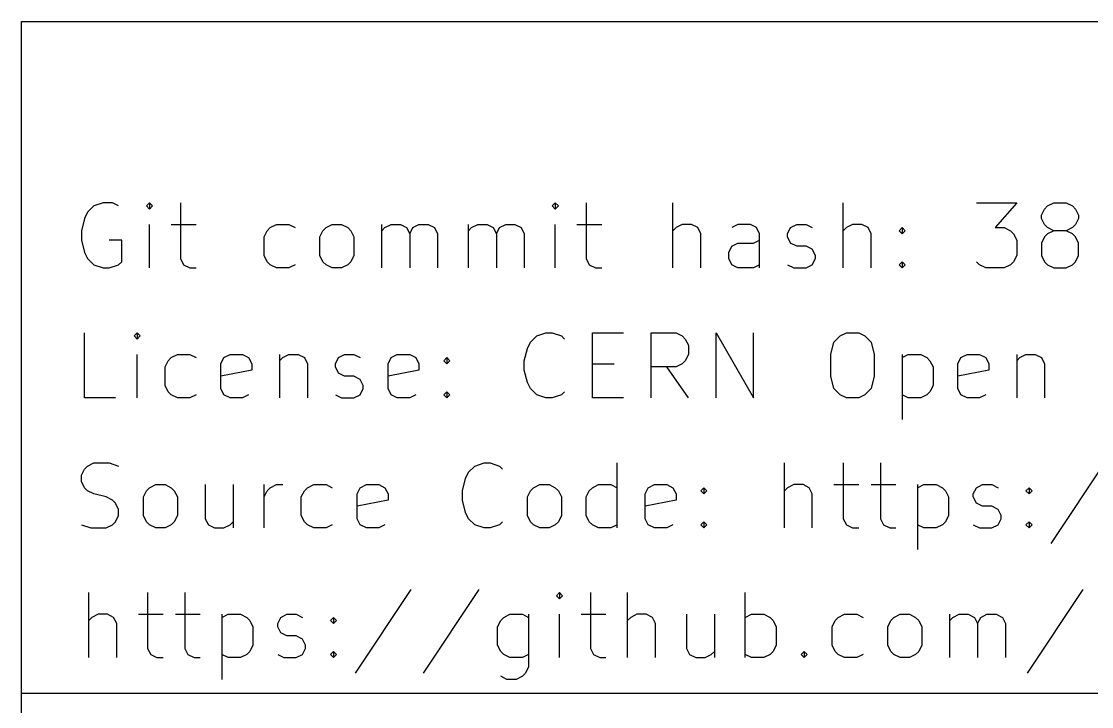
# Model space of a CAD drawing. Header units: millimetres. Extents: x 10 to 287, y -200 to -10.
# Drawn here: x 177 to 201.69, y -181.81 to -166.01 of the extents above; entities that cross this region are included whole.
import ezdxf

# ---------------------------------------------------------------- set-up
doc = ezdxf.new("R2010")
doc.units = ezdxf.units.MM
doc.layers.add('RED', color=14, linetype='CONTINUOUS')

msp = doc.modelspace()

# ---------------------------------------------------------------- linework, layer by layer
at = {"layer": 'RED', "linetype": 'CONTINUOUS'}
for p, q in [((177.0022, -166.0072), (285.0022, -166.0072)), ((177.0022, -198.0072), (177.0022, -166.0072)), ((178.6722, -170.2647), (178.5293, -170.4076)), ((178.8865, -170.1933), (178.6722, -170.2647)), ((179.1008, -170.1933), (178.8865, -170.1933)), ((179.2436, -170.2647), (179.1008, -170.1933)), ((179.9579, -170.1933), (179.8865, -170.2647)), ((179.8865, -170.2647), (179.9579, -170.3361)), ((180.0293, -170.2647), (179.9579, -170.1933)), ((179.9579, -170.1933), (179.9579, -170.3361)), ((179.9579, -170.3361), (180.0293, -170.2647)), ((180.6722, -170.1933), (180.6722, -171.479)), ((189.315, -170.1933), (189.2436, -170.2647)), ((189.2436, -170.2647), (189.315, -170.3361)), ((189.3864, -170.2647), (189.315, -170.1933)), ((189.315, -170.1933), (189.315, -170.3361)), ((189.315, -170.3361), (189.3864, -170.2647)), ((190.0293, -170.1933), (190.0293, -171.479)), ((192.0293, -171.6933), (192.0293, -170.1933)), ((195.9578, -171.6933), (195.9578, -170.1933)), ((199.0292, -170.1933), (199.9578, -170.1933)), ((199.9578, -170.1933), (199.4578, -170.7647)), ((200.6007, -170.3361), (200.6721, -170.2647)), ((200.6721, -170.2647), (200.815, -170.1933)), ((200.815, -170.1933), (201.1007, -170.1933)), ((201.1007, -170.1933), (201.2436, -170.2647)), ((201.2436, -170.2647), (201.315, -170.3361)), ((178.4579, -170.5504), (178.3865, -170.8361)), ((178.5293, -170.4076), (178.4579, -170.5504)), ((200.5293, -170.479), (200.6007, -170.3361)), ((200.5293, -170.5504), (200.5293, -170.479)), ((200.6007, -170.6933), (200.5293, -170.5504)), ((201.315, -170.3361), (201.3864, -170.479)), ((201.3864, -170.5504), (201.315, -170.6933)), ((201.3864, -170.479), (201.3864, -170.5504)), ((179.9579, -171.6933), (179.9579, -170.6933)), ((180.4579, -170.6933), (181.0293, -170.6933)), ((182.6722, -170.8361), (182.7436, -170.7647)), ((182.7436, -170.7647), (182.8865, -170.6933)), ((182.8865, -170.6933), (183.1722, -170.6933)), ((183.1722, -170.6933), (183.3151, -170.7647)), ((183.9579, -170.8361), (184.0293, -170.7647)), ((184.0293, -170.7647), (184.1722, -170.6933)), ((184.1722, -170.6933), (184.3865, -170.6933)), ((184.3865, -170.6933), (184.5293, -170.7647)), ((184.5293, -170.7647), (184.6008, -170.8361)), ((185.315, -171.6933), (185.315, -170.6933)), ((185.315, -170.8361), (185.3864, -170.7647)), ((185.3864, -170.7647), (185.5293, -170.6933)), ((185.5293, -170.6933), (185.7436, -170.6933)), ((185.7436, -170.6933), (185.8864, -170.7647)), ((185.8864, -170.7647), (185.9579, -170.9076)), ((185.9579, -170.9076), (186.0293, -170.7647)), ((186.0293, -170.7647), (186.1721, -170.6933)), ((186.1721, -170.6933), (186.3864, -170.6933)), ((186.3864, -170.6933), (186.5293, -170.7647)), ((186.5293, -170.7647), (186.6007, -170.9076)), ((187.315, -171.6933), (187.315, -170.6933)), ((187.315, -170.8361), (187.3864, -170.7647)), ((187.3864, -170.7647), (187.5293, -170.6933)), ((187.5293, -170.6933), (187.7436, -170.6933)), ((187.7436, -170.6933), (187.8864, -170.7647)), ((187.8864, -170.7647), (187.9579, -170.9076)), ((187.9579, -170.9076), (188.0293, -170.7647)), ((188.0293, -170.7647), (188.1721, -170.6933)), ((188.1721, -170.6933), (188.3864, -170.6933)), ((188.3864, -170.6933), (188.5293, -170.7647)), ((188.5293, -170.7647), (188.6007, -170.9076)), ((189.315, -171.6933), (189.315, -170.6933)), ((189.815, -170.6933), (190.3864, -170.6933)), ((192.1007, -170.7647), (192.0293, -170.8361)), ((192.2436, -170.6933), (192.1007, -170.7647)), ((192.4579, -170.6933), (192.2436, -170.6933)), ((192.6007, -170.7647), (192.4579, -170.6933)), ((192.6722, -170.9076), (192.6007, -170.7647)), ((193.5293, -170.6933), (193.3864, -170.7647)), ((193.815, -170.6933), (193.5293, -170.6933)), ((193.9578, -170.7647), (193.815, -170.6933)), ((194.0293, -170.9076), (193.9578, -170.7647)), ((194.6721, -170.9076), (194.7435, -170.7647)), ((194.7435, -170.7647), (194.8864, -170.6933)), ((194.8864, -170.6933), (195.1006, -170.6933)), ((195.1006, -170.6933), (195.2435, -170.7647)), ((196.0292, -170.7647), (195.9578, -170.8361)), ((196.1721, -170.6933), (196.0292, -170.7647)), ((196.3864, -170.6933), (196.1721, -170.6933)), ((196.5292, -170.7647), (196.3864, -170.6933)), ((196.6007, -170.9076), (196.5292, -170.7647)), ((197.2435, -170.8361), (197.3149, -170.7647)), ((197.3149, -170.7647), (197.3863, -170.8361)), ((197.3149, -170.7647), (197.3149, -170.9076)), ((199.4578, -170.7647), (199.6721, -170.7647)), ((199.6721, -170.7647), (199.815, -170.8361)), ((200.6721, -170.7647), (200.6007, -170.6933)), ((200.815, -170.8361), (200.6721, -170.7647)), ((201.2436, -170.7647), (201.1007, -170.8361)), ((201.315, -170.6933), (201.2436, -170.7647)), ((178.3865, -170.8361), (178.3865, -171.0504)), ((178.3865, -171.0504), (178.4579, -171.3361)), ((179.315, -171.0504), (179.0293, -171.0504)), ((179.315, -171.5504), (179.315, -171.0504)), ((182.6008, -170.979), (182.6722, -170.8361)), ((182.6008, -171.4076), (182.6008, -170.979)), ((183.8865, -170.979), (183.9579, -170.8361)), ((183.8865, -171.4076), (183.8865, -170.979)), ((184.6008, -170.8361), (184.6722, -170.979)), ((184.6722, -170.979), (184.6722, -171.4076)), ((185.9579, -170.9076), (185.9579, -171.6933)), ((186.6007, -170.9076), (186.6007, -171.6933)), ((187.9579, -170.9076), (187.9579, -171.6933)), ((188.6007, -170.9076), (188.6007, -171.6933)), ((192.6722, -171.6933), (192.6722, -170.9076)), ((193.8864, -171.1219), (194.0293, -171.0504)), ((194.0293, -171.6933), (194.0293, -170.9076)), ((194.6721, -170.979), (194.6721, -170.9076)), ((194.7435, -171.1219), (194.6721, -170.979)), ((196.6007, -171.6933), (196.6007, -170.9076)), ((197.3149, -170.9076), (197.2435, -170.8361)), ((197.3863, -170.8361), (197.3149, -170.9076)), ((199.815, -170.8361), (199.8864, -170.9076)), ((199.8864, -170.9076), (199.9578, -171.0504)), ((199.9578, -171.0504), (199.9578, -171.4076)), ((200.6007, -170.979), (200.5293, -171.1219)), ((200.6721, -170.9076), (200.6007, -170.979)), ((200.815, -170.8361), (200.6721, -170.9076)), ((201.1007, -170.8361), (200.815, -170.8361)), ((201.2436, -170.9076), (201.1007, -170.8361)), ((201.315, -170.979), (201.2436, -170.9076)), ((201.3864, -171.1219), (201.315, -170.979)), ((193.315, -171.3361), (193.3864, -171.1933)), ((193.3864, -171.1933), (193.5293, -171.1219)), ((193.5293, -171.1219), (193.8864, -171.1219)), ((194.8864, -171.1933), (194.7435, -171.1219)), ((195.1006, -171.1933), (194.8864, -171.1933)), ((195.2435, -171.2647), (195.1006, -171.1933)), ((195.3149, -171.4076), (195.2435, -171.2647)), ((200.5293, -171.1219), (200.5293, -171.4076)), ((201.3864, -171.4076), (201.3864, -171.1219)), ((178.4579, -171.3361), (178.5293, -171.479)), ((178.5293, -171.479), (178.6722, -171.6219)), ((180.6722, -171.479), (180.7436, -171.6219)), ((182.6722, -171.5504), (182.6008, -171.4076)), ((183.9579, -171.5504), (183.8865, -171.4076)), ((184.6722, -171.4076), (184.6008, -171.5504)), ((190.0293, -171.479), (190.1007, -171.6219)), ((193.315, -171.479), (193.315, -171.3361)), ((193.3864, -171.6219), (193.315, -171.479)), ((195.2435, -171.6219), (195.3149, -171.479)), ((195.3149, -171.479), (195.3149, -171.4076)), ((199.9578, -171.4076), (199.8864, -171.5504)), ((200.5293, -171.4076), (200.6007, -171.5504)), ((201.315, -171.5504), (201.3864, -171.4076)), ((178.6722, -171.6219), (178.8865, -171.6933)), ((178.8865, -171.6933), (179.0293, -171.6933)), ((179.0293, -171.6933), (179.2436, -171.6219)), ((179.2436, -171.6219), (179.315, -171.5504)), ((180.7436, -171.6219), (180.8865, -171.6933)), ((180.8865, -171.6933), (181.0293, -171.6933)), ((182.7436, -171.6219), (182.6722, -171.5504)), ((182.8865, -171.6933), (182.7436, -171.6219)), ((183.1722, -171.6933), (182.8865, -171.6933)), ((183.3151, -171.6219), (183.1722, -171.6933)), ((184.0293, -171.6219), (183.9579, -171.5504)), ((184.1722, -171.6933), (184.0293, -171.6219)), ((184.3865, -171.6933), (184.1722, -171.6933)), ((184.5293, -171.6219), (184.3865, -171.6933)), ((184.6008, -171.5504), (184.5293, -171.6219)), ((190.1007, -171.6219), (190.2436, -171.6933)), ((190.2436, -171.6933), (190.3864, -171.6933)), ((193.5293, -171.6933), (193.3864, -171.6219)), ((193.8864, -171.6933), (193.5293, -171.6933)), ((194.0293, -171.6219), (193.8864, -171.6933)), ((194.6721, -171.6219), (194.8149, -171.6933)), ((194.8149, -171.6933), (195.1006, -171.6933)), ((195.1006, -171.6933), (195.2435, -171.6219)), ((197.2435, -171.6219), (197.3149, -171.5504)), ((197.3149, -171.6933), (197.2435, -171.6219)), ((197.3149, -171.5504), (197.3863, -171.6219)), ((197.3149, -171.5504), (197.3149, -171.6933)), ((197.3863, -171.6219), (197.3149, -171.6933)), ((199.1007, -171.6219), (199.0292, -171.5504)), ((199.2435, -171.6933), (199.1007, -171.6219)), ((199.6721, -171.6933), (199.2435, -171.6933)), ((199.815, -171.6219), (199.6721, -171.6933)), ((199.8864, -171.5504), (199.815, -171.6219)), ((200.6007, -171.5504), (200.6721, -171.6219)), ((200.6721, -171.6219), (200.815, -171.6933)), ((200.815, -171.6933), (201.1007, -171.6933)), ((201.1007, -171.6933), (201.2436, -171.6219)), ((201.2436, -171.6219), (201.315, -171.5504)), ((178.4579, -174.6933), (178.4579, -173.1933)), ((179.6722, -173.1933), (179.6008, -173.2647)), ((179.6008, -173.2647), (179.6722, -173.3361)), ((179.7436, -173.2647), (179.6722, -173.1933)), ((179.6722, -173.1933), (179.6722, -173.3361)), ((179.6722, -173.3361), (179.7436, -173.2647)), ((188.7436, -173.4076), (188.8865, -173.2647)), ((188.8865, -173.2647), (189.1008, -173.1933)), ((189.1008, -173.1933), (189.2436, -173.1933)), ((189.2436, -173.1933), (189.4579, -173.2647)), ((189.4579, -173.2647), (189.5293, -173.3361)), ((190.1722, -174.6933), (190.1722, -173.1933)), ((190.1722, -173.1933), (190.8865, -173.1933)), ((191.5293, -174.6933), (191.5293, -173.1933)), ((191.5293, -173.1933), (192.1007, -173.1933)), ((192.1007, -173.1933), (192.2436, -173.2647)), ((192.2436, -173.2647), (192.315, -173.3361)), ((193.0293, -174.6933), (193.0293, -173.1933)), ((193.0293, -173.1933), (193.8864, -174.6933)), ((193.8864, -174.6933), (193.8864, -173.1933)), ((195.7436, -173.4076), (195.8865, -173.2647)), ((195.8865, -173.2647), (196.0293, -173.1933)), ((196.0293, -173.1933), (196.315, -173.1933)), ((196.315, -173.1933), (196.4579, -173.2647)), ((196.4579, -173.2647), (196.6007, -173.4076)), ((188.6722, -173.5504), (188.7436, -173.4076)), ((192.315, -173.3361), (192.3864, -173.479)), ((192.3864, -173.479), (192.3864, -173.6933)), ((195.6722, -173.6933), (195.7436, -173.4076)), ((196.6007, -173.4076), (196.6722, -173.6933)), ((179.6722, -174.6933), (179.6722, -173.6933)), ((180.3865, -173.8361), (180.4579, -173.7647)), ((180.4579, -173.7647), (180.6008, -173.6933)), ((180.6008, -173.6933), (180.8865, -173.6933)), ((180.8865, -173.6933), (181.0294, -173.7647)), ((181.6008, -173.9076), (181.6722, -173.7647)), ((181.6722, -173.7647), (181.8151, -173.6933)), ((181.8151, -173.6933), (182.1008, -173.6933)), ((182.1008, -173.6933), (182.2436, -173.7647)), ((182.2436, -173.7647), (182.3151, -173.9076)), ((182.9579, -173.6933), (182.9579, -174.6933)), ((182.9579, -173.8361), (183.0293, -173.7647)), ((183.0293, -173.7647), (183.1722, -173.6933)), ((183.1722, -173.6933), (183.3865, -173.6933)), ((183.3865, -173.6933), (183.5293, -173.7647)), ((183.5293, -173.7647), (183.6008, -173.9076)), ((184.2436, -173.9076), (184.315, -173.7647)), ((184.315, -173.7647), (184.4579, -173.6933)), ((184.4579, -173.6933), (184.6721, -173.6933)), ((184.6721, -173.6933), (184.815, -173.7647)), ((185.4579, -173.9076), (185.5293, -173.7647)), ((185.5293, -173.7647), (185.6722, -173.6933)), ((185.6722, -173.6933), (185.9579, -173.6933)), ((185.9579, -173.6933), (186.1007, -173.7647)), ((186.1007, -173.7647), (186.1722, -173.9076)), ((186.7436, -173.8361), (186.815, -173.7647)), ((186.815, -173.7647), (186.8864, -173.8361)), ((186.815, -173.7647), (186.815, -173.9076)), ((188.6008, -173.8361), (188.6722, -173.5504)), ((192.3864, -173.6933), (192.315, -173.8361)), ((195.6722, -174.1933), (195.6722, -173.6933)), ((196.6722, -173.6933), (196.6722, -174.1933)), ((197.315, -173.6933), (197.315, -175.1933)), ((197.315, -173.7647), (197.4579, -173.6933)), ((197.4579, -173.6933), (197.7436, -173.6933)), ((197.7436, -173.6933), (197.8864, -173.7647)), ((197.8864, -173.7647), (197.9579, -173.8361)), ((198.6007, -173.9076), (198.6721, -173.7647)), ((198.6721, -173.7647), (198.815, -173.6933)), ((198.815, -173.6933), (199.1007, -173.6933)), ((199.1007, -173.6933), (199.2435, -173.7647)), ((199.2435, -173.7647), (199.315, -173.9076)), ((199.9578, -173.6933), (199.9578, -174.6933)), ((199.9578, -173.8361), (200.0292, -173.7647)), ((200.0292, -173.7647), (200.1721, -173.6933)), ((200.1721, -173.6933), (200.3864, -173.6933)), ((200.3864, -173.6933), (200.5292, -173.7647)), ((200.5292, -173.7647), (200.6007, -173.9076)), ((180.3151, -173.979), (180.3865, -173.8361)), ((180.3151, -174.4076), (180.3151, -173.979)), ((181.6008, -174.479), (181.6008, -173.9076)), ((182.3151, -173.9076), (182.3151, -174.0504)), ((183.6008, -173.9076), (183.6008, -174.6933)), ((184.2436, -173.979), (184.2436, -173.9076)), ((184.315, -174.1219), (184.2436, -173.979)), ((185.4579, -174.479), (185.4579, -173.9076)), ((186.1722, -173.9076), (186.1722, -174.0504)), ((186.815, -173.9076), (186.7436, -173.8361)), ((186.8864, -173.8361), (186.815, -173.9076)), ((188.6008, -174.0504), (188.6008, -173.8361)), ((190.1722, -173.9076), (190.6722, -173.9076)), ((192.1007, -173.979), (191.5293, -173.979)), ((192.3864, -174.6933), (191.8864, -173.979)), ((192.2436, -173.9076), (192.1007, -173.979)), ((192.315, -173.8361), (192.2436, -173.9076)), ((197.9579, -173.8361), (198.0293, -173.979)), ((198.0293, -173.979), (198.0293, -174.4076)), ((198.6007, -174.479), (198.6007, -173.9076)), ((199.315, -173.9076), (199.315, -174.0504)), ((200.6007, -173.9076), (200.6007, -174.6933)), ((182.3151, -174.0504), (181.6008, -174.1933)), ((184.4579, -174.1933), (184.315, -174.1219)), ((184.6721, -174.1933), (184.4579, -174.1933)), ((184.815, -174.2647), (184.6721, -174.1933)), ((184.8864, -174.4076), (184.815, -174.2647)), ((186.1722, -174.0504), (185.4579, -174.1933)), ((188.6722, -174.3361), (188.6008, -174.0504)), ((195.7436, -174.479), (195.6722, -174.1933)), ((196.6722, -174.1933), (196.6007, -174.479)), ((199.315, -174.0504), (198.6007, -174.1933)), ((180.3865, -174.5504), (180.3151, -174.4076)), ((181.6722, -174.6219), (181.6008, -174.479)), ((184.815, -174.6219), (184.8864, -174.479)), ((184.8864, -174.479), (184.8864, -174.4076)), ((185.5293, -174.6219), (185.4579, -174.479)), ((188.7436, -174.479), (188.6722, -174.3361)), ((188.8865, -174.6219), (188.7436, -174.479)), ((195.8865, -174.6219), (195.7436, -174.479)), ((196.6007, -174.479), (196.4579, -174.6219)), ((198.0293, -174.4076), (197.9579, -174.5504)), ((198.6721, -174.6219), (198.6007, -174.479)), ((179.1722, -174.6933), (178.4579, -174.6933)), ((180.4579, -174.6219), (180.3865, -174.5504)), ((180.6008, -174.6933), (180.4579, -174.6219)), ((180.8865, -174.6933), (180.6008, -174.6933)), ((181.0294, -174.6219), (180.8865, -174.6933)), ((181.8151, -174.6933), (181.6722, -174.6219)), ((182.1008, -174.6933), (181.8151, -174.6933)), ((182.2436, -174.6219), (182.1008, -174.6933)), ((184.2436, -174.6219), (184.3864, -174.6933)), ((184.3864, -174.6933), (184.6721, -174.6933)), ((184.6721, -174.6933), (184.815, -174.6219)), ((185.6722, -174.6933), (185.5293, -174.6219)), ((185.9579, -174.6933), (185.6722, -174.6933)), ((186.1007, -174.6219), (185.9579, -174.6933)), ((186.7436, -174.6219), (186.815, -174.5504)), ((186.815, -174.6933), (186.7436, -174.6219)), ((186.815, -174.5504), (186.8864, -174.6219)), ((186.815, -174.5504), (186.815, -174.6933)), ((186.8864, -174.6219), (186.815, -174.6933)), ((189.1008, -174.6933), (188.8865, -174.6219)), ((189.2436, -174.6933), (189.1008, -174.6933)), ((189.4579, -174.6219), (189.2436, -174.6933)), ((189.5293, -174.5504), (189.4579, -174.6219)), ((190.8865, -174.6933), (190.1722, -174.6933)), ((196.0293, -174.6933), (195.8865, -174.6219)), ((196.315, -174.6933), (196.0293, -174.6933)), ((196.4579, -174.6219), (196.315, -174.6933)), ((197.4579, -174.6933), (197.315, -174.6219)), ((197.7436, -174.6933), (197.4579, -174.6933)), ((197.8864, -174.6219), (197.7436, -174.6933)), ((197.9579, -174.5504), (197.8864, -174.6219)), ((198.815, -174.6933), (198.6721, -174.6219)), ((199.1007, -174.6933), (198.815, -174.6933)), ((199.2435, -174.6219), (199.1007, -174.6933)), ((178.5293, -176.2647), (178.6722, -176.1933)), ((178.6722, -176.1933), (179.0293, -176.1933)), ((179.0293, -176.1933), (179.2436, -176.2647)), ((187.4579, -176.2647), (187.6722, -176.1933)), ((187.6722, -176.1933), (187.815, -176.1933)), ((187.815, -176.1933), (188.0293, -176.2647)), ((190.7436, -177.6933), (190.7436, -176.1933)), ((194.6007, -177.6933), (194.6007, -176.1933)), ((195.9578, -176.1933), (195.9578, -177.479)), ((196.8149, -176.1933), (196.8149, -177.479)), ((202.0291, -176.1219), (200.7434, -178.0504)), ((178.3865, -176.479), (178.4579, -176.3361)), ((178.3865, -176.6219), (178.3865, -176.479)), ((178.4579, -176.3361), (178.5293, -176.2647)), ((187.2436, -176.5504), (187.315, -176.4076)), ((187.315, -176.4076), (187.4579, -176.2647)), ((188.0293, -176.2647), (188.1007, -176.3361)), ((178.4579, -176.7647), (178.3865, -176.6219)), ((179.9579, -176.7647), (180.1008, -176.6933)), ((180.1008, -176.6933), (180.3151, -176.6933)), ((180.3151, -176.6933), (180.4579, -176.7647)), ((181.2436, -176.6933), (181.2436, -177.479)), ((181.8865, -176.6933), (181.8865, -177.6933)), ((182.6007, -177.6933), (182.6007, -176.6933)), ((182.7436, -176.7647), (182.8864, -176.6933)), ((182.8864, -176.6933), (183.0293, -176.6933)), ((183.6007, -176.7647), (183.7436, -176.6933)), ((183.7436, -176.6933), (184.0293, -176.6933)), ((184.0293, -176.6933), (184.1722, -176.7647)), ((184.815, -176.7647), (184.9579, -176.6933)), ((184.9579, -176.6933), (185.2436, -176.6933)), ((185.2436, -176.6933), (185.3864, -176.7647)), ((187.1722, -176.8361), (187.2436, -176.5504)), ((188.815, -176.7647), (188.9579, -176.6933)), ((188.9579, -176.6933), (189.1722, -176.6933)), ((189.1722, -176.6933), (189.315, -176.7647)), ((190.1721, -176.7647), (190.315, -176.6933)), ((190.315, -176.6933), (190.6007, -176.6933)), ((190.6007, -176.6933), (190.7436, -176.7647)), ((191.4578, -176.7647), (191.6007, -176.6933)), ((191.6007, -176.6933), (191.8864, -176.6933)), ((191.8864, -176.6933), (192.0292, -176.7647)), ((194.815, -176.6933), (194.6721, -176.7647)), ((195.0293, -176.6933), (194.815, -176.6933)), ((195.1721, -176.7647), (195.0293, -176.6933)), ((195.7435, -176.6933), (196.3149, -176.6933)), ((196.6006, -176.6933), (197.172, -176.6933)), ((197.672, -176.6933), (197.672, -178.1933)), ((197.672, -176.7647), (197.8149, -176.6933)), ((197.8149, -176.6933), (198.1006, -176.6933)), ((198.1006, -176.6933), (198.2434, -176.7647)), ((199.0291, -176.7647), (199.172, -176.6933)), ((199.172, -176.6933), (199.3862, -176.6933)), ((199.3862, -176.6933), (199.5291, -176.7647)), ((178.5293, -176.8361), (178.4579, -176.7647)), ((178.6722, -176.9076), (178.5293, -176.8361)), ((178.9579, -176.979), (178.6722, -176.9076)), ((179.1008, -177.0504), (178.9579, -176.979)), ((179.8151, -176.979), (179.8865, -176.8361)), ((179.8151, -177.4076), (179.8151, -176.979)), ((179.8865, -176.8361), (179.9579, -176.7647)), ((180.4579, -176.7647), (180.5294, -176.8361)), ((180.5294, -176.8361), (180.6008, -176.979)), ((180.6008, -176.979), (180.6008, -177.4076)), ((182.6007, -176.979), (182.6721, -176.8361)), ((182.6721, -176.8361), (182.7436, -176.7647)), ((183.4579, -176.979), (183.5293, -176.8361)), ((183.4579, -177.4076), (183.4579, -176.979)), ((183.5293, -176.8361), (183.6007, -176.7647)), ((184.7436, -176.9076), (184.815, -176.7647)), ((184.7436, -177.479), (184.7436, -176.9076)), ((185.3864, -176.7647), (185.4579, -176.9076)), ((185.4579, -176.9076), (185.4579, -177.0504)), ((187.1722, -177.0504), (187.1722, -176.8361)), ((188.6722, -176.979), (188.7436, -176.8361)), ((188.6722, -177.4076), (188.6722, -176.979)), ((188.7436, -176.8361), (188.815, -176.7647)), ((189.315, -176.7647), (189.3865, -176.8361)), ((189.3865, -176.8361), (189.4579, -176.979)), ((189.4579, -176.979), (189.4579, -177.4076)), ((190.0293, -176.979), (190.1007, -176.8361)), ((190.0293, -177.4076), (190.0293, -176.979)), ((190.1007, -176.8361), (190.1721, -176.7647)), ((191.3864, -176.9076), (191.4578, -176.7647)), ((191.3864, -177.479), (191.3864, -176.9076)), ((192.0292, -176.7647), (192.1007, -176.9076)), ((192.1007, -176.9076), (192.1007, -177.0504)), ((192.6721, -176.8361), (192.7435, -176.7647)), ((192.7435, -176.9076), (192.6721, -176.8361)), ((192.7435, -176.7647), (192.8149, -176.8361)), ((192.7435, -176.7647), (192.7435, -176.9076)), ((192.8149, -176.8361), (192.7435, -176.9076)), ((194.6721, -176.7647), (194.6007, -176.8361)), ((195.2436, -176.9076), (195.1721, -176.7647)), ((195.2436, -177.6933), (195.2436, -176.9076)), ((198.2434, -176.7647), (198.3149, -176.8361)), ((198.3149, -176.8361), (198.3863, -176.979)), ((198.3863, -176.979), (198.3863, -177.4076)), ((198.9577, -176.9076), (199.0291, -176.7647)), ((198.9577, -176.979), (198.9577, -176.9076)), ((199.0291, -177.1219), (198.9577, -176.979)), ((200.172, -176.8361), (200.2434, -176.7647)), ((200.2434, -176.9076), (200.172, -176.8361)), ((200.2434, -176.7647), (200.3148, -176.8361)), ((200.2434, -176.7647), (200.2434, -176.9076)), ((200.3148, -176.8361), (200.2434, -176.9076)), ((179.1722, -177.1219), (179.1008, -177.0504)), ((179.2436, -177.2647), (179.1722, -177.1219)), ((185.4579, -177.0504), (184.7436, -177.1933)), ((187.2436, -177.3361), (187.1722, -177.0504)), ((192.1007, -177.0504), (191.3864, -177.1933)), ((199.172, -177.1933), (199.0291, -177.1219)), ((199.3862, -177.1933), (199.172, -177.1933)), ((199.5291, -177.2647), (199.3862, -177.1933)), ((179.1722, -177.5504), (179.2436, -177.4076)), ((179.2436, -177.4076), (179.2436, -177.2647)), ((179.8865, -177.5504), (179.8151, -177.4076)), ((180.6008, -177.4076), (180.5294, -177.5504)), ((183.5293, -177.5504), (183.4579, -177.4076)), ((187.315, -177.479), (187.2436, -177.3361)), ((188.7436, -177.5504), (188.6722, -177.4076)), ((189.4579, -177.4076), (189.3865, -177.5504)), ((190.1007, -177.5504), (190.0293, -177.4076)), ((198.3863, -177.4076), (198.3149, -177.5504)), ((199.6005, -177.4076), (199.5291, -177.2647)), ((199.6005, -177.479), (199.6005, -177.4076)), ((178.3865, -177.6219), (178.6008, -177.6933)), ((178.6008, -177.6933), (178.9579, -177.6933)), ((178.9579, -177.6933), (179.1008, -177.6219)), ((179.1008, -177.6219), (179.1722, -177.5504)), ((179.9579, -177.6219), (179.8865, -177.5504)), ((180.1008, -177.6933), (179.9579, -177.6219)), ((180.3151, -177.6933), (180.1008, -177.6933)), ((180.4579, -177.6219), (180.3151, -177.6933)), ((180.5294, -177.5504), (180.4579, -177.6219)), ((181.2436, -177.479), (181.315, -177.6219)), ((181.315, -177.6219), (181.4579, -177.6933)), ((181.4579, -177.6933), (181.6722, -177.6933)), ((181.6722, -177.6933), (181.815, -177.6219)), ((181.815, -177.6219), (181.8865, -177.5504)), ((183.6007, -177.6219), (183.5293, -177.5504)), ((183.7436, -177.6933), (183.6007, -177.6219)), ((184.0293, -177.6933), (183.7436, -177.6933)), ((184.1722, -177.6219), (184.0293, -177.6933)), ((184.815, -177.6219), (184.7436, -177.479)), ((184.9579, -177.6933), (184.815, -177.6219)), ((185.2436, -177.6933), (184.9579, -177.6933)), ((185.3864, -177.6219), (185.2436, -177.6933)), ((187.4579, -177.6219), (187.315, -177.479)), ((187.6722, -177.6933), (187.4579, -177.6219)), ((187.815, -177.6933), (187.6722, -177.6933)), ((188.0293, -177.6219), (187.815, -177.6933)), ((188.1007, -177.5504), (188.0293, -177.6219)), ((188.815, -177.6219), (188.7436, -177.5504)), ((188.9579, -177.6933), (188.815, -177.6219)), ((189.1722, -177.6933), (188.9579, -177.6933)), ((189.315, -177.6219), (189.1722, -177.6933)), ((189.3865, -177.5504), (189.315, -177.6219)), ((190.1721, -177.6219), (190.1007, -177.5504)), ((190.315, -177.6933), (190.1721, -177.6219)), ((190.6007, -177.6933), (190.315, -177.6933)), ((190.7436, -177.6219), (190.6007, -177.6933)), ((191.4578, -177.6219), (191.3864, -177.479)), ((191.6007, -177.6933), (191.4578, -177.6219)), ((191.8864, -177.6933), (191.6007, -177.6933)), ((192.0292, -177.6219), (191.8864, -177.6933)), ((192.6721, -177.6219), (192.7435, -177.5504)), ((192.7435, -177.6933), (192.6721, -177.6219)), ((192.7435, -177.5504), (192.8149, -177.6219)), ((192.7435, -177.5504), (192.7435, -177.6933)), ((192.8149, -177.6219), (192.7435, -177.6933)), ((195.9578, -177.479), (196.0292, -177.6219)), ((196.0292, -177.6219), (196.1721, -177.6933)), ((196.1721, -177.6933), (196.3149, -177.6933)), ((196.8149, -177.479), (196.8863, -177.6219)), ((196.8863, -177.6219), (197.0292, -177.6933)), ((197.0292, -177.6933), (197.172, -177.6933)), ((197.8149, -177.6933), (197.672, -177.6219)), ((198.1006, -177.6933), (197.8149, -177.6933)), ((198.2434, -177.6219), (198.1006, -177.6933)), ((198.3149, -177.5504), (198.2434, -177.6219)), ((198.9577, -177.6219), (199.1005, -177.6933)), ((199.1005, -177.6933), (199.3862, -177.6933)), ((199.3862, -177.6933), (199.5291, -177.6219)), ((199.5291, -177.6219), (199.6005, -177.479)), ((200.172, -177.6219), (200.2434, -177.5504)), ((200.2434, -177.6933), (200.172, -177.6219)), ((200.2434, -177.5504), (200.3148, -177.6219)), ((200.2434, -177.5504), (200.2434, -177.6933)), ((200.3148, -177.6219), (200.2434, -177.6933)), ((178.5566, -180.6855), (178.5566, -179.1855)), ((179.9137, -179.1855), (179.9137, -180.4712)), ((180.7708, -179.1855), (180.7708, -180.4712)), ((185.985, -179.1141), (184.6993, -181.0426)), ((187.5564, -179.1141), (186.2707, -181.0426)), ((189.4135, -179.1855), (189.3421, -179.2569)), ((189.4849, -179.2569), (189.4135, -179.1855)), ((189.4135, -179.1855), (189.4135, -179.3283)), ((190.1278, -179.1855), (190.1278, -180.4712)), ((190.9849, -180.6855), (190.9849, -179.1855)), ((193.6991, -180.6855), (193.6991, -179.1855)), ((201.4847, -179.1141), (200.199, -181.0426)), ((189.3421, -179.2569), (189.4135, -179.3283)), ((189.4135, -179.3283), (189.4849, -179.2569)), ((178.7709, -179.6855), (178.628, -179.7569)), ((178.9852, -179.6855), (178.7709, -179.6855)), ((179.128, -179.7569), (178.9852, -179.6855)), ((179.6994, -179.6855), (180.2708, -179.6855)), ((180.5565, -179.6855), (181.1279, -179.6855)), ((181.6279, -179.6855), (181.6279, -181.1855)), ((181.6279, -179.7569), (181.7708, -179.6855)), ((181.7708, -179.6855), (182.0565, -179.6855)), ((182.0565, -179.6855), (182.1993, -179.7569)), ((182.985, -179.7569), (183.1279, -179.6855)), ((183.1279, -179.6855), (183.3421, -179.6855)), ((183.3421, -179.6855), (183.485, -179.7569)), ((188.1278, -179.7569), (188.2707, -179.6855)), ((188.2707, -179.6855), (188.5564, -179.6855)), ((188.5564, -179.6855), (188.6993, -179.7569)), ((188.6993, -179.6855), (188.6993, -180.8998)), ((189.4135, -180.6855), (189.4135, -179.6855)), ((189.9135, -179.6855), (190.4849, -179.6855)), ((191.1992, -179.6855), (191.0563, -179.7569)), ((191.4135, -179.6855), (191.1992, -179.6855)), ((191.5563, -179.7569), (191.4135, -179.6855)), ((192.342, -179.6855), (192.342, -180.4712)), ((192.9849, -179.6855), (192.9849, -180.6855)), ((193.6991, -179.7569), (193.842, -179.6855)), ((193.842, -179.6855), (194.1277, -179.6855)), ((194.1277, -179.6855), (194.2705, -179.7569)), ((195.8419, -179.7569), (195.9848, -179.6855)), ((195.9848, -179.6855), (196.2705, -179.6855)), ((196.2705, -179.6855), (196.4134, -179.7569)), ((197.1276, -179.7569), (197.2705, -179.6855)), ((197.2705, -179.6855), (197.4848, -179.6855)), ((197.4848, -179.6855), (197.6276, -179.7569)), ((198.4133, -180.6855), (198.4133, -179.6855)), ((198.4847, -179.7569), (198.6276, -179.6855)), ((198.6276, -179.6855), (198.8419, -179.6855)), ((198.8419, -179.6855), (198.9847, -179.7569)), ((199.1276, -179.7569), (199.2704, -179.6855)), ((199.2704, -179.6855), (199.4847, -179.6855)), ((199.4847, -179.6855), (199.6276, -179.7569)), ((178.628, -179.7569), (178.5566, -179.8283)), ((179.1995, -179.8998), (179.128, -179.7569)), ((179.1995, -180.6855), (179.1995, -179.8998)), ((182.1993, -179.7569), (182.2708, -179.8283)), ((182.2708, -179.8283), (182.3422, -179.9712)), ((182.9136, -179.8998), (182.985, -179.7569)), ((182.9136, -179.9712), (182.9136, -179.8998)), ((184.1279, -179.8283), (184.1993, -179.7569)), ((184.1993, -179.8998), (184.1279, -179.8283)), ((184.1993, -179.7569), (184.2707, -179.8283)), ((184.1993, -179.7569), (184.1993, -179.8998)), ((184.2707, -179.8283), (184.1993, -179.8998)), ((187.985, -179.9712), (188.0564, -179.8283)), ((188.0564, -179.8283), (188.1278, -179.7569)), ((191.0563, -179.7569), (190.9849, -179.8283)), ((191.6278, -179.8998), (191.5563, -179.7569)), ((191.6278, -180.6855), (191.6278, -179.8998)), ((194.2705, -179.7569), (194.342, -179.8283)), ((194.342, -179.8283), (194.4134, -179.9712)), ((195.6991, -179.9712), (195.7705, -179.8283)), ((195.7705, -179.8283), (195.8419, -179.7569)), ((196.9848, -179.9712), (197.0562, -179.8283)), ((197.0562, -179.8283), (197.1276, -179.7569)), ((197.6276, -179.7569), (197.6991, -179.8283)), ((197.6991, -179.8283), (197.7705, -179.9712)), ((198.4133, -179.8283), (198.4847, -179.7569)), ((198.9847, -179.7569), (199.0562, -179.8998)), ((199.0562, -179.8998), (199.1276, -179.7569)), ((199.0562, -179.8998), (199.0562, -180.6855)), ((199.6276, -179.7569), (199.699, -179.8998)), ((199.699, -179.8998), (199.699, -180.6855)), ((182.3422, -179.9712), (182.3422, -180.3998)), ((182.985, -180.1141), (182.9136, -179.9712)), ((183.1279, -180.1855), (182.985, -180.1141)), ((183.3421, -180.1855), (183.1279, -180.1855)), ((183.485, -180.2569), (183.3421, -180.1855)), ((187.985, -180.3998), (187.985, -179.9712)), ((194.4134, -179.9712), (194.4134, -180.3998)), ((195.6991, -180.3998), (195.6991, -179.9712)), ((196.9848, -180.3998), (196.9848, -179.9712)), ((197.7705, -179.9712), (197.7705, -180.3998)), ((182.3422, -180.3998), (182.2708, -180.5426)), ((183.5564, -180.3998), (183.485, -180.2569)), ((183.5564, -180.4712), (183.5564, -180.3998)), ((188.0564, -180.5426), (187.985, -180.3998)), ((194.4134, -180.3998), (194.342, -180.5426)), ((195.7705, -180.5426), (195.6991, -180.3998)), ((197.0562, -180.5426), (196.9848, -180.3998)), ((197.7705, -180.3998), (197.6991, -180.5426)), ((179.9137, -180.4712), (179.9851, -180.6141)), ((179.9851, -180.6141), (180.128, -180.6855)), ((180.7708, -180.4712), (180.8422, -180.6141)), ((180.8422, -180.6141), (180.9851, -180.6855)), ((181.7708, -180.6855), (181.6279, -180.6141)), ((182.1993, -180.6141), (182.0565, -180.6855)), ((182.2708, -180.5426), (182.1993, -180.6141)), ((182.9136, -180.6141), (183.0564, -180.6855)), ((183.3421, -180.6855), (183.485, -180.6141)), ((183.485, -180.6141), (183.5564, -180.4712)), ((184.1279, -180.6141), (184.1993, -180.5426)), ((184.1993, -180.6855), (184.1279, -180.6141)), ((184.1993, -180.5426), (184.2707, -180.6141)), ((184.1993, -180.5426), (184.1993, -180.6855)), ((184.2707, -180.6141), (184.1993, -180.6855)), ((188.1278, -180.6141), (188.0564, -180.5426)), ((188.2707, -180.6855), (188.1278, -180.6141)), ((188.6993, -180.6141), (188.5564, -180.6855)), ((190.1278, -180.4712), (190.1992, -180.6141)), ((190.1992, -180.6141), (190.3421, -180.6855)), ((192.342, -180.4712), (192.4134, -180.6141)), ((192.4134, -180.6141), (192.5563, -180.6855)), ((192.7706, -180.6855), (192.9134, -180.6141)), ((192.9134, -180.6141), (192.9849, -180.5426)), ((193.842, -180.6855), (193.6991, -180.6141)), ((194.2705, -180.6141), (194.1277, -180.6855)), ((194.342, -180.5426), (194.2705, -180.6141)), ((194.9848, -180.6141), (195.0562, -180.5426)), ((195.0562, -180.6855), (194.9848, -180.6141)), ((195.0562, -180.5426), (195.1276, -180.6141)), ((195.0562, -180.5426), (195.0562, -180.6855)), ((195.1276, -180.6141), (195.0562, -180.6855)), ((195.8419, -180.6141), (195.7705, -180.5426)), ((195.9848, -180.6855), (195.8419, -180.6141)), ((196.4134, -180.6141), (196.2705, -180.6855)), ((197.1276, -180.6141), (197.0562, -180.5426)), ((197.2705, -180.6855), (197.1276, -180.6141)), ((197.6276, -180.6141), (197.4848, -180.6855)), ((197.6991, -180.5426), (197.6276, -180.6141)), ((180.128, -180.6855), (180.2708, -180.6855)), ((180.9851, -180.6855), (181.1279, -180.6855)), ((182.0565, -180.6855), (181.7708, -180.6855)), ((183.0564, -180.6855), (183.3421, -180.6855)), ((188.5564, -180.6855), (188.2707, -180.6855)), ((188.6993, -180.8998), (188.6278, -181.0426)), ((190.3421, -180.6855), (190.4849, -180.6855)), ((192.5563, -180.6855), (192.7706, -180.6855)), ((194.1277, -180.6855), (193.842, -180.6855)), ((196.2705, -180.6855), (195.9848, -180.6855)), ((197.4848, -180.6855), (197.2705, -180.6855)), ((188.1993, -181.1855), (188.0564, -181.1141)), ((188.5564, -181.1141), (188.4135, -181.1855)), ((188.6278, -181.0426), (188.5564, -181.1141)), ((188.4135, -181.1855), (188.1993, -181.1855)), ((177.0022, -181.5072), (285.0022, -181.5072))]:
    msp.add_line(p, q, dxfattribs=at)

doc.saveas('drawing.dxf')
